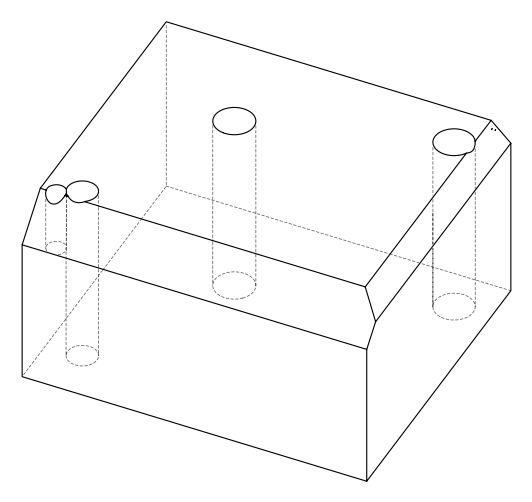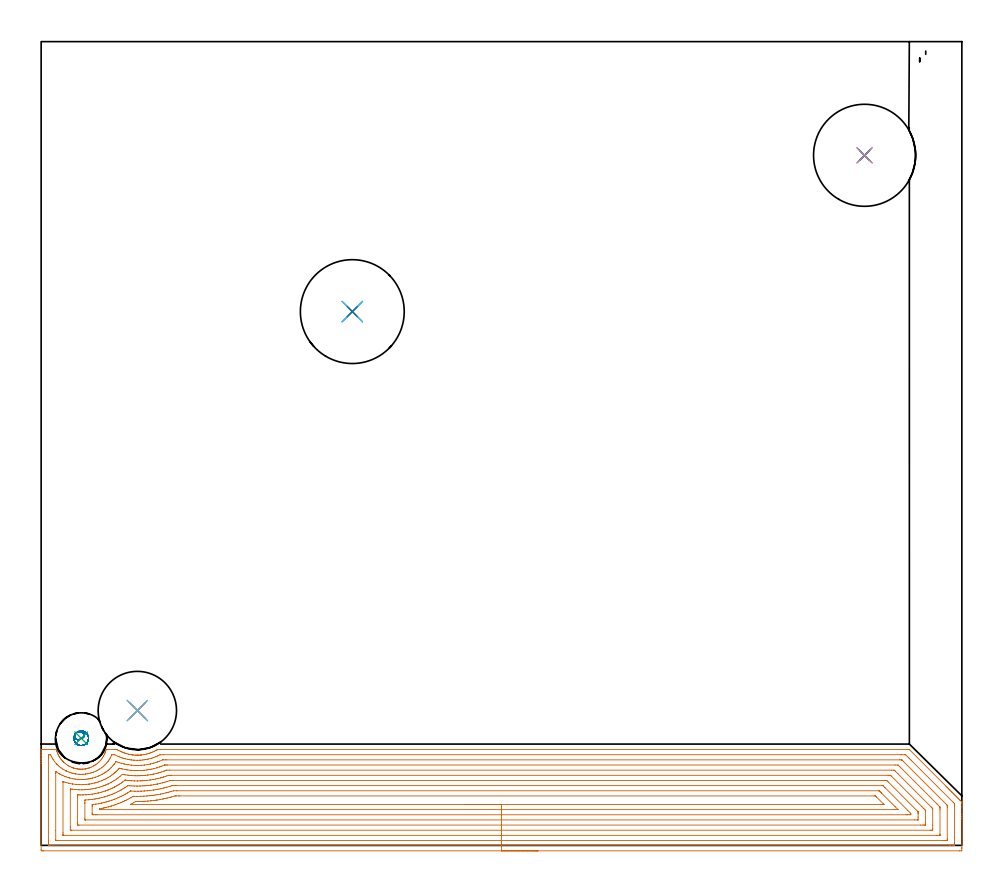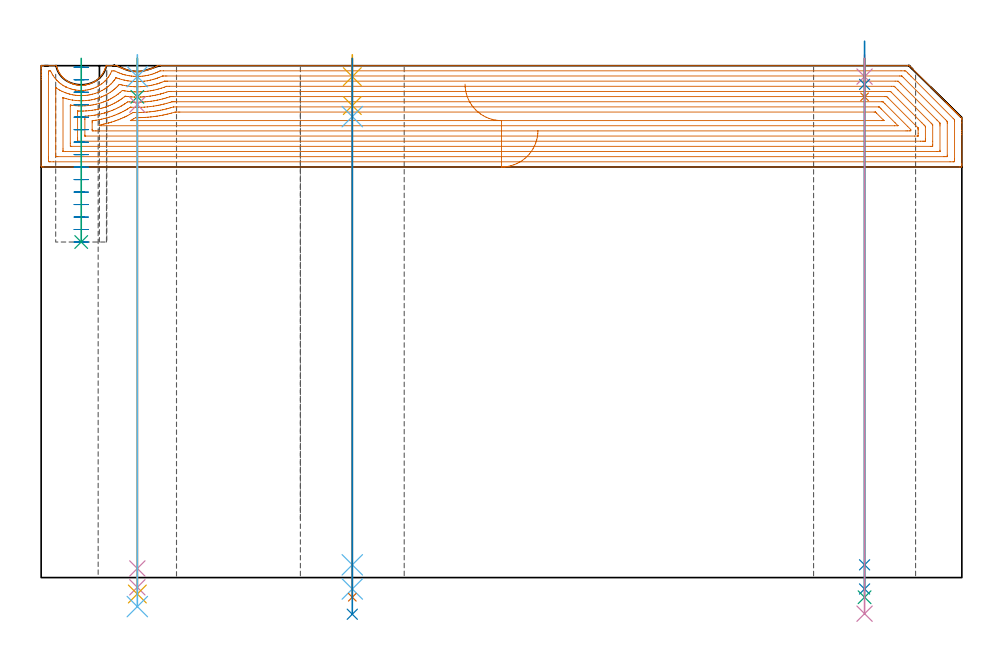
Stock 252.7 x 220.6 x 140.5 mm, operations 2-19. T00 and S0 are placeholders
(PLAN: 19 operations, 15 tool changes, 37.3 min)
(1 AREA_MILL | FG_CHAMFER_SURFACE | UGT0205_001 | 9.8 min | 22086 mm3)
(2 AREA_MILL_1 | FG_CHAMFER_SURFACE_1 | UGT0205_001 | 20.27 min | 96051 mm3)
(3 MILL_BLIND_HOLE_FROM_SOLID_MATERIAL | STEP1POCKET | UGT0201_128 | Spiral | 1.22 min | 7326 mm3)
(4 BORE_BLIND_HOLE | STEP1POCKET | UGT0332_064 | 0.2 min | 4 mm3)
(5 SPOT_DRILL | STEP1HOLE | NXT0321_9005460120000 | 0.05 min | 180 mm3)
(6 SPOT_DRILL_1 | STEP1HOLE_1 | NXT0321_9005460120000 | 0.05 min | 193 mm3)
(7 SPOT_DRILL_2 | STEP1HOLE_2 | NXT0321_9005460120000 | 0.05 min | 177 mm3)
(8 DRILL_BLIND_HOLE_INTO_CENTER | STEP1HOLE | UGT0301_180 | 0.04 min | 127 mm3)
(9 GUN_DRILL_THROUGH_HOLE | STEP1HOLE | UGT0307_003 | 0.68 min | 5172 mm3)
(10 SPADE_DRILL_TO_ENLARGE_THROUGH_HOLE | STEP1HOLE | UGT0306_008 | 0.59 min | 28280 mm3)
(11 DRILL_TO_ENLARGE_THROUGH_HOLE | STEP1HOLE | UGT0301_391 | 0.61 min | 52703 mm3)
(12 DRILL_BLIND_HOLE_INTO_CENTER_1 | STEP1HOLE_1 | UGT0301_193 | 0.05 min | 305 mm3)
(13 GUN_DRILL_THROUGH_HOLE_1 | STEP1HOLE_1 | UGT0307_003 | 0.64 min | 5025 mm3)
(14 SPADE_DRILL_TO_ENLARGE_THROUGH_HOLE_1 | STEP1HOLE_1 | UGT0306_008 | 0.59 min | 28261 mm3)
(15 DRILL_TO_ENLARGE_THROUGH_HOLE_1 | STEP1HOLE_1 | UGT0301_392 | 0.61 min | 55829 mm3)
(16 DRILL_BLIND_HOLE_INTO_CENTER_2 | STEP1HOLE_2 | UGT0301_180 | 0.04 min | 126 mm3)
(17 GUN_DRILL_THROUGH_HOLE_2 | STEP1HOLE_2 | UGT0307_001 | 0.62 min | 2591 mm3)
(18 SPADE_DRILL_TO_ENLARGE_THROUGH_HOLE_2 | STEP1HOLE_2 | UGT0306_004 | 0.59 min | 17185 mm3)
(19 DRILL_TO_ENLARGE_THROUGH_HOLE_2 | STEP1HOLE_2 | UGT0301_052 | 0.6 min | 30799 mm3)
(TOOL UGT0205_001 | Chamfer Mill 20 x 3 x 45 deg. | D20 FL50 Z2)
(TOOL UGT0201_128 | Carbide End Mill 10.0 | D10 FL15 Z4)
(TOOL UGT0332_064 | 14 mm Boring Bar Slip Fit | D14)
(TOOL NXT0321_9005460120000 | NC Spot Drill, 142deg, 12mm, Carbide, Uncoated | D12 PA142 FL30 Z2)
(TOOL UGT0301_180 | Twist Drill 5.7 mm | D5.7 PA118 FL55 Z2)
(TOOL UGT0307_003 | Gun Drill 7 mm | D7 PA130 FL24 Z1)
(TOOL UGT0306_008 | Spade Drill 17.5mm | D17.5 PA132 FL10 Z2)
(TOOL UGT0301_391 | Twist Drill 28 mm | D28 PA118 FL165 Z2)
(TOOL UGT0301_193 | Twist Drill 7.3 mm | D7.3 PA118 FL66 Z2)
(TOOL UGT0301_392 | Twist Drill 28.5 mm | D28.5 PA118 FL165 Z2)
(TOOL UGT0307_001 | Gun Drill 5 mm | D5 PA130 FL24 Z1)
(TOOL UGT0306_004 | Spade Drill 13.5mm | D13.5 PA132 FL10 Z2)
(TOOL UGT0301_052 | Twist Drill 21.5 mm | D21.5 PA118 FL150 Z2)
(OP 2 AREA_MILL_1)
G17 G21 G94 G90
T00 M6
G54
G17 G0 G90 X136.35 Y-1.5 S1061 M3
G43 Z150.5 H0
Z122.7
G94 G1 X136.312 Z121.828 F250.
X136.198 Z120.964
X136.009 Z120.112
X135.747 Z119.28
X135.413 Z118.474
X135.01 Z117.7
X134.542 Z116.964
X134.01 Z116.272
X133.421 Z115.629
X132.778 Z115.04
X132.086 Z114.508
X131.35 Z114.04
X130.576 Z113.637
X129.77 Z113.303
X128.938 Z113.041
X128.087 Z112.852
X127.222 Z112.738
X126.35 Z112.7
X0.597
X0.264 Y-1.496 Z112.702
X0.01 Y-1.492 Z112.706
X0. Y-1.233 Z112.964
Y22.476 Z136.671
Y23.071 Z137.265
Y23.659 Z137.856
Y23.96 Z138.157
Y24.548 Z138.744
Y24.85 Z139.045
Y25.453 Z139.652
Y25.92 Z140.119
X0.007 Y26.262 Z140.454
X0.01 Y26.297 Z140.488
X0.151 Y26.3 Z140.5
X4.165
X4.177 Y26.294 Z140.493
X4.19 Y26.277 Z140.475
X4.207 Y26.22 Z140.419
X4.305 Y25.86 Z140.058
X4.349 Y25.739 Z139.936
X4.465 Y25.416 Z139.615
X4.611 Y25.071 Z139.271
X4.654 Y24.969 Z139.169
X4.714 Y24.85 Z139.049
X4.872 Y24.531 Z138.728
X4.945 Y24.405 Z138.602
X5.03 Y24.258 Z138.455
X5.057 Y24.215 Z138.412
X5.199 Y23.99 Z138.187
X5.452 Y23.644 Z137.843
X5.762 Y23.271 Z137.469
X5.946 Y23.071 Z137.271
X6.093 Y22.912 Z137.112
X6.255 Y22.758 Z136.958
X6.614 Y22.456 Z136.655
X6.987 Y22.174 Z136.371
X7.402 Y21.902 Z136.102
X7.447 Y21.872 Z136.072
X7.661 Y21.752 Z135.952
X7.881 Y21.639 Z135.838
X8.326 Y21.442 Z135.642
X8.624 Y21.331 Z135.526
X8.72 Y21.293 Z135.492
X8.776 Y21.272 Z135.471
X8.801 Y21.264 Z135.463
X8.921 Y21.231 Z135.424
X9.202 Y21.144 Z135.344
X9.221 Y21.139 Z135.338
X9.513 Y21.07 Z135.269
X9.67 Y21.033 Z135.232
X9.861 Y20.996 Z135.195
X9.907 Y20.987 Z135.186
X10.235 Y20.947 Z135.147
X10.461 Y20.929 Z135.123
X10.564 Y20.919 Z135.115
X10.696 Y20.913 Z135.108
X10.787 Y20.907 Z135.105
X11.034 Y20.904 Z135.102
X11.234 Y20.91 Z135.105
X11.3 Y20.914 Z135.107
X11.458 Y20.921 Z135.116
X11.773 Y20.948 Z135.146
X12.087 Y20.987 Z135.186
X12.135 Y20.996 Z135.196
X12.191 Y21.008 Z135.205
X12.273 Y21.023 Z135.222
X12.352 Y21.039 Z135.237
X12.637 Y21.109 Z135.303
X12.801 Y21.147 Z135.342
X13.083 Y21.233 Z135.425
X13.246 Y21.279 Z135.477
X13.283 Y21.293 Z135.491
X13.337 Y21.313 Z135.512
X13.529 Y21.389 Z135.584
X13.696 Y21.452 Z135.649
X14.14 Y21.653 Z135.852
X14.421 Y21.805 Z136.002
X14.549 Y21.873 Z136.071
X14.717 Y21.983 Z136.18
X14.867 Y22.082 Z136.276
X15.034 Y22.189 Z136.387
X15.411 Y22.478 Z136.675
X15.744 Y22.758 Z136.958
X15.928 Y22.934 Z137.134
X16.036 Y23.051 Z137.251
X16.249 Y23.283 Z137.481
X16.549 Y23.644 Z137.843
X16.822 Y24.023 Z138.219
X17.125 Y24.53 Z138.729
X17.346 Y24.969 Z139.169
X17.482 Y25.294 Z139.49
X17.533 Y25.416 Z139.615
X17.717 Y25.931 Z140.128
X17.727 Y25.971 Z140.169
X17.785 Y26.177 Z140.371
X17.823 Y26.297 Z140.489
X17.989 Y26.3 Z140.5
X20.218
X20.836 Y26.299 Z140.485
X21.028 Y26.194 Z140.393
X21.293 Y26.045 Z140.245
X21.312 Y26.035 Z140.235
X21.738 Y25.821 Z140.02
X22.002 Y25.702 Z139.899
X22.187 Y25.617 Z139.815
X22.448 Y25.513 Z139.708
X22.618 Y25.443 Z139.642
X22.683 Y25.416 Z139.615
X22.894 Y25.344 Z139.538
X23.081 Y25.28 Z139.477
X23.527 Y25.148 Z139.347
X23.975 Y25.034 Z139.233
X24.422 Y24.941 Z139.138
X24.678 Y24.9 Z139.095
X24.869 Y24.866 Z139.064
X24.999 Y24.85 Z139.049
X25.014 Y24.848 Z139.047
X25.123 Y24.836 Z139.032
X25.316 Y24.812 Z139.009
X25.763 Y24.775 Z138.973
X25.937 Y24.766 Z138.965
X26.21 Y24.754 Z138.949
X26.3 Y24.757 Z138.946
X26.404 Y24.758
X26.461 Y24.759
X26.591 Y24.761 Z138.949
X26.658 Z138.952
X26.771 Y24.765 Z138.959
X27.105 Y24.778 Z138.977
X27.353 Y24.801 Z138.997
X27.389 Y24.803 Z139.001
X27.552 Y24.816 Z139.016
X27.999 Y24.875 Z139.074
X28.446 Y24.952 Z139.151
X28.894 Y25.05 Z139.247
X29.34 Y25.166 Z139.363
X29.432 Y25.194 Z139.391
X29.583 Y25.242 Z139.436
X29.73 Y25.287 Z139.482
X30.118 Y25.417 Z139.614
X30.188 Y25.443 Z139.641
X30.234 Y25.46 Z139.658
X30.683 Y25.647 Z139.846
X31.128 Y25.851 Z140.05
X31.48 Y26.035 Z140.233
X31.571 Y26.083 Z140.28
X31.678 Y26.143 Z140.34
X31.812 Y26.217 Z140.415
X31.952 Y26.296 Z140.49
X32.704 Y26.3 Z140.5
X237.833
X238.295 Y26.298 Z140.486
X238.399 Y26.201 Z140.4
X248.348 Y16.253 Z130.45
X248.455 Y16.145 Z130.345
X248.535 Y16.065 Z130.264
X248.645 Y15.957 Z130.153
X248.75 Y15.85 Z130.049
X248.833 Y15.768 Z129.967
X248.941 Y15.661 Z129.857
X249.046 Y15.554 Z129.754
X249.13 Y15.47 Z129.67
X249.238 Y15.364 Z129.56
X249.342 Y15.259 Z129.458
X249.427 Y15.173 Z129.373
X249.534 Y15.068 Z129.264
X249.637 Y14.963 Z129.163
X249.725 Y14.876 Z129.075
X249.831 Y14.771 Z128.967
X249.933 Y14.668 Z128.867
X250.022 Y14.578 Z128.778
X250.127 Y14.475 Z128.671
X250.228 Y14.372 Z128.571
X250.319 Y14.281 Z128.481
X250.423 Y14.178 Z128.375
X250.524 Y14.076 Z128.276
X250.616 Y13.984 Z128.183
X250.72 Y13.882 Z128.078
X250.819 Y13.781 Z127.98
X250.914 Y13.687 Z127.886
X251.016 Y13.586 Z127.782
X251.115 Y13.485 Z127.685
X251.211 Y13.389 Z127.589
X251.313 Y13.289 Z127.485
X251.411 Y13.19 Z127.389
X251.508 Y13.092 Z127.292
X251.609 Y12.993 Z127.189
X251.706 Y12.894 Z127.094
X251.806 Y12.795 Z126.994
X251.906 Y12.696 Z126.892
X252.002 Y12.599 Z126.798
X252.103 Y12.497 Z126.697
X252.202 Y12.4 Z126.596
X252.645 Y11.955 Z126.155
X252.697 Y11.903 Z126.102
X252.7 Y11.9 Z126.099
Y11.511 Z125.71
Y10.621 Z124.816
Y8.541 Z122.739
Y7.954 Z122.148
Y7.436 Z121.631
Y-0.645 Z113.552
X252.698 Y-0.939 Z113.258
X252.693 Y-1.492 Z112.706
X252.659 Y-1.494 Z112.704
X252.103 Y-1.5 Z112.7
X126.35
Y-0.086 Z114.114
X3.309
X2.415 Y-0.084 Z114.116
X2.381 Y-0.082 Z114.118
X2.01 Y-0.05 Z114.15
X2.003 Y0.327 Z114.527
X2.001 Y0.839 Z115.039
X2. Y1.219 Z115.419
X2.001 Y23.96 Z138.16
X2.002 Y24.338 Z138.538
X2.01 Y24.85 Z139.05
X2.351 Y24.879 Z139.079
X2.381
X2.607 Y24.85 Z139.05
X2.807 Y24.425 Z138.625
X3.051 Y23.96 Z138.16
X3.273 Y23.586 Z137.786
X3.63 Y23.071 Z137.271
X4.165 Y22.421 Z136.621
X4.279 Y22.296 Z136.496
X4.39 Y22.182 Z136.382
X4.731 Y21.854 Z136.054
X5.057 Y21.578 Z135.778
X5.427 Y21.293 Z135.493
X5.948 Y20.935 Z135.135
X6.223 Y20.763 Z134.963
X6.788 Y20.455 Z134.655
X6.84 Y20.431 Z134.631
X6.848 Y20.427 Z134.627
X6.905 Y20.403 Z134.603
X7.732 Y20.07 Z134.27
X7.946 Y19.992 Z134.192
X8.236 Y19.901 Z134.101
X8.624 Y19.792 Z133.992
X8.71 Y19.77 Z133.97
X8.784 Y19.753 Z133.953
X9.1 Y19.684 Z133.884
X9.485 Y19.607 Z133.807
X9.516 Y19.602 Z133.802
X10.317 Y19.514 Z133.714
X10.402 Y19.508 Z133.708
X10.415 Y19.507 Z133.707
X10.866 Y19.498 Z133.698
X11.3 Y19.501 Z133.701
X11.691 Y19.514 Z133.714
X12.147 Y19.559 Z133.759
X12.191 Y19.564 Z133.764
X12.218 Y19.568 Z133.768
X12.635 Y19.634 Z133.834
X12.988 Y19.704 Z133.904
X13.083 Y19.725 Z133.925
X13.625 Y19.863 Z134.063
X13.975 Y19.968 Z134.168
X14.299 Y20.081 Z134.281
X14.867 Y20.306 Z134.506
X14.935 Y20.335 Z134.535
X15.083 Y20.403 Z134.603
X15.53 Y20.632 Z134.832
X15.759 Y20.755 Z134.955
X16.09 Y20.962 Z135.162
X16.58 Y21.293 Z135.493
X16.651 Y21.345 Z135.545
X17.112 Y21.722 Z135.922
X17.543 Y22.103 Z136.303
X17.582 Y22.142 Z136.342
X17.619 Y22.182 Z136.382
X18.002 Y22.614 Z136.814
X18.378 Y23.071 Z137.271
X18.403 Y23.103 Z137.303
X18.435 Y23.146 Z137.346
X18.664 Y23.488 Z137.688
X18.757 Y23.639 Z137.839
X18.945 Y23.96 Z138.16
X19.076 Y24.21 Z138.41
X19.326 Y24.718 Z138.918
X19.37 Y24.807 Z139.007
X19.393 Y24.85 Z139.05
X19.781 Y24.879 Z139.079
X20.218 Y24.85 Z139.05
X21.11 Y24.433 Z138.633
X21.446 Y24.295 Z138.495
X22.002 Y24.083 Z138.283
X22.366 Y23.96 Z138.16
X22.775 Y23.842 Z138.042
X22.894 Y23.809 Z138.009
X23.097 Y23.758 Z137.958
X23.786 Y23.605 Z137.805
X24.22 Y23.527 Z137.727
X24.678 Y23.461 Z137.661
X24.861 Y23.438 Z137.638
X25.412 Y23.385 Z137.585
X25.569 Y23.373 Z137.573
X26.187 Y23.344 Z137.544
X26.461 Y23.345 Z137.545
X27.058 Y23.365 Z137.565
X27.353 Y23.382 Z137.582
X27.886 Y23.429 Z137.629
X28.245 Y23.476 Z137.676
X28.666 Y23.541 Z137.741
X29.137 Y23.629 Z137.829
X29.41 Y23.689 Z137.889
X30.029 Y23.842 Z138.042
X30.122 Y23.867 Z138.067
X30.434 Y23.96 Z138.16
X30.851 Y24.099 Z138.299
X30.921 Y24.124 Z138.324
X31.443 Y24.329 Z138.529
X31.812 Y24.487 Z138.687
X32.062 Y24.601 Z138.801
X32.592 Y24.85 Z139.05
X32.674 Y24.88 Z139.08
X33.596 Y24.886 Z139.086
X236.013
X236.907 Y24.883 Z139.083
X236.941 Y24.882 Z139.082
X237.288 Y24.85 Z139.05
X237.833 Y24.315 Z138.515
X238.189 Y23.96 Z138.16
X238.725 Y23.426 Z137.626
X250.319 Y11.83 Z126.03
X250.632 Y11.511 Z125.711
X250.676 Y11.462 Z125.662
X250.69 Y11.415 Z125.615
X250.694 Y11.321 Z125.521
X250.699 Y11.132 Z125.332
Y0.839 Z115.039
X250.698 Y0.462 Z114.662
X250.69 Y-0.05 Z114.15
X250.351 Y-0.082 Z114.118
X250.319 Y-0.083 Z114.117
X249.463 Y-0.086 Z114.114
X126.35
Y1.328 Z115.528
X4.566 Y1.329 Z115.529
X4.165 Y1.331 Z115.531
X4.032 Y1.334 Z115.534
X4.017 Y1.335 Z115.535
X4.01 Y1.368 Z115.568
X4.005 Y1.455 Z115.655
X4.001 Y1.564 Z115.764
X4. Y4.116 Z118.316
X4.001 Y19.842 Z134.042
X4.006 Y20.17 Z134.37
X4.01 Y20.263 Z134.463
X4.014 Y20.276 Z134.476
X4.018 Y20.273 Z134.473
X4.072 Y20.24 Z134.44
X4.165 Y20.18 Z134.38
X4.834 Y19.736 Z133.936
X5.057 Y19.61 Z133.81
X5.234 Y19.514 Z133.714
X5.706 Y19.273 Z133.473
X5.948 Y19.168 Z133.368
X6.549 Y18.915 Z133.115
X6.84 Y18.804 Z133.004
X7.371 Y18.625 Z132.825
X7.732 Y18.52 Z132.72
X7.876 Y18.481 Z132.681
X8.624 Y18.31 Z132.51
X9.013 Y18.237 Z132.437
X9.516 Y18.176 Z132.376
X10.02 Y18.122 Z132.322
X10.408 Y18.098 Z132.298
X10.95 Y18.084 Z132.284
X11.3 Y18.086 Z132.286
X11.817 Y18.109 Z132.309
X12.191 Y18.142 Z132.342
X12.628 Y18.19 Z132.39
X13.083 Y18.255 Z132.455
X13.393 Y18.316 Z132.516
X13.975 Y18.449 Z132.649
X14.116 Y18.484 Z132.684
X14.639 Y18.625 Z132.825
X14.813 Y18.679 Z132.879
X14.867 Y18.698 Z132.898
X15.461 Y18.921 Z133.121
X15.759 Y19.041 Z133.241
X16.09 Y19.184 Z133.384
X16.651 Y19.453 Z133.653
X16.691 Y19.474 Z133.674
X16.766 Y19.514 Z133.714
X17.254 Y19.802 Z134.002
X17.543 Y19.988 Z134.188
X17.79 Y20.157 Z134.357
X18.136 Y20.403 Z134.603
X18.305 Y20.533 Z134.733
X18.435 Y20.638 Z134.838
X18.788 Y20.941 Z135.141
X19.176 Y21.293 Z135.493
X19.252 Y21.366 Z135.566
X19.326 Y21.444 Z135.644
X19.673 Y21.837 Z136.037
X19.961 Y22.182 Z136.382
X20.075 Y22.324 Z136.524
X20.218 Y22.51 Z136.71
X20.529 Y22.955 Z137.155
X20.556 Y22.991 Z137.191
X20.567 Y23.005 Z137.205
X20.591 Y22.998 Z137.198
X20.721 Y22.954 Z137.154
X21.11 Y22.817 Z137.017
X21.492 Y22.691 Z136.891
X22.002 Y22.54 Z136.74
X22.716 Y22.359 Z136.559
X22.894 Y22.32 Z136.52
X23.552 Y22.182 Z136.382
X23.786 Y22.142 Z136.342
X23.834 Y22.134 Z136.334
X24.678 Y22.029 Z136.229
X24.849 Y22.011 Z136.211
X25.569 Y21.956 Z136.156
X25.809 Y21.943 Z136.143
X26.145 Y21.931 Z136.131
X26.461
X26.707 Y21.937 Z136.137
X27.353 Y21.963 Z136.163
X27.561 Y21.975 Z136.175
X28.245 Y22.038 Z136.238
X28.374 Y22.053 Z136.253
X29.137 Y22.16 Z136.36
X29.156 Y22.163 Z136.363
X29.259 Y22.182 Z136.382
X29.897 Y22.313 Z136.513
X30.029 Y22.343 Z136.543
X30.612 Y22.49 Z136.69
X30.921 Y22.574 Z136.774
X31.301 Y22.692 Z136.892
X31.812 Y22.861 Z137.061
X31.967 Y22.917 Z137.117
X32.369 Y23.071 Z137.271
X33.298 Y23.464 Z137.664
X33.396 Y23.467 Z137.667
X33.596 Y23.469 Z137.669
X34.087 Y23.471 Z137.671
X34.488
X235.649
X236.049 Y23.468 Z137.668
X236.182 Y23.465 Z137.665
X236.226 Y23.463 Z137.663
X236.262 Y23.431 Z137.631
X236.337 Y23.36 Z137.56
X236.629 Y23.071 Z137.271
X248.189 Y11.511 Z125.711
X248.535 Y11.162 Z125.362
X248.663 Y11.026 Z125.226
X248.69 Y10.981 Z125.181
X248.694 Y10.895 Z125.095
X248.698 Y10.785 Z124.985
X248.699 Y10.621 Z124.821
X248.7 Y10.457 Z124.657
X248.699 Y1.729 Z115.929
X248.698 Y1.567 Z115.767
X248.69 Y1.401 Z115.601
X248.677 Y1.335 Z115.535
X248.635 Y1.333 Z115.533
X248.535 Y1.331 Z115.531
X248.045 Y1.329 Z115.529
X247.644 Y1.328 Z115.528
X126.35
Y2.743 Z116.943
X6.715
X6.055 Y2.748 Z116.948
X6.019 Y2.749 Z116.949
X6.01 Y2.755 Z116.955
X6.007 Y2.776 Z116.976
X6.003 Y2.873 Z117.073
X6.001 Y3.067 Z117.267
X6. Y3.456 Z117.656
X6.001 Y17.265 Z131.465
X6.004 Y17.475 Z131.675
X6.007 Y17.499 Z131.699
X6.009 Y17.502 Z131.702
X6.028 Y17.498 Z131.698
X6.123 Y17.471 Z131.671
X6.255 Y17.43 Z131.63
X6.84 Y17.254 Z131.454
X7.496 Y17.082 Z131.282
X7.732 Y17.029 Z131.229
X8.599 Y16.846 Z131.046
X8.621 Y16.843 Z131.043
X8.628 Y16.842 Z131.042
X9.516 Y16.743 Z130.943
X9.631 Y16.732 Z130.932
X10.408 Y16.683 Z130.883
X10.577 Y16.678 Z130.878
X11.3 Y16.672 Z130.872
X11.469 Y16.677 Z130.877
X12.191 Y16.716 Z130.916
X12.312 Y16.726 Z130.926
X13.083 Y16.806 Z131.006
X13.119 Y16.811 Z131.011
X13.366 Y16.846 Z131.046
X13.881 Y16.941 Z131.141
X13.975 Y16.96 Z131.16
X14.605 Y17.108 Z131.308
X14.867 Y17.175 Z131.375
X15.307 Y17.297 Z131.497
X15.759 Y17.436 Z131.636
X15.979 Y17.516 Z131.716
X16.576 Y17.736 Z131.936
X16.63 Y17.757 Z131.957
X16.651 Y17.766 Z131.966
X17.247 Y18.031 Z132.231
X17.543 Y18.174 Z132.374
X17.844 Y18.325 Z132.525
X18.392 Y18.625 Z132.825
X18.419 Y18.64 Z132.84
X18.435 Y18.65 Z132.85
X18.96 Y18.99 Z133.19
X19.326 Y19.24 Z133.44
X19.486 Y19.355 Z133.555
X19.695 Y19.514 Z133.714
X19.985 Y19.747 Z133.947
X20.218 Y19.941 Z134.141
X20.463 Y20.159 Z134.359
X20.729 Y20.403 Z134.603
X20.92 Y20.593 Z134.793
X21.11 Y20.791 Z134.991
X21.35 Y21.053 Z135.253
X21.443 Y21.151 Z135.351
X21.454 Y21.162 Z135.362
X21.476 Y21.159 Z135.359
X21.533 Y21.148 Z135.348
X21.641 Y21.123 Z135.323
X22.002 Y21.038 Z135.238
X22.332 Y20.963 Z135.163
X22.894 Y20.851 Z135.051
X23.434 Y20.754 Z134.954
X23.786 Y20.707 Z134.907
X24.458 Y20.622 Z134.822
X24.678 Y20.602 Z134.802
X25.431 Y20.542 Z134.742
X25.569 Y20.534 Z134.734
X25.695 Y20.528 Z134.728
X26.069 Y20.517 Z134.717
X26.461
X27.218 Y20.538 Z134.738
X27.353 Y20.545 Z134.745
X28.054 Y20.594 Z134.794
X28.245 Y20.612 Z134.812
X28.858 Y20.681 Z134.881
X29.137 Y20.721 Z134.921
X29.634 Y20.797 Z134.997
X30.029 Y20.872 Z135.072
X30.38 Y20.942 Z135.142
X30.921 Y21.066 Z135.266
X31.103 Y21.111 Z135.311
X31.793 Y21.293 Z135.493
X31.808 Y21.297 Z135.497
X32.478 Y21.519 Z135.719
X32.704 Y21.596 Z135.796
X33.13 Y21.758 Z135.958
X33.835 Y22.036 Z136.236
X33.87 Y22.048 Z136.248
X33.914 Y22.05 Z136.25
X34.105 Y22.054 Z136.254
X34.488 Y22.057 Z136.257
X34.613
X234.392 Y22.056 Z136.256
X235.157 Y22.05 Z136.25
X235.201 Y22.038 Z136.238
X235.253 Y21.991 Z136.191
X235.356 Y21.892 Z136.092
X235.558 Y21.692 Z135.892
X235.959 Y21.293 Z135.493
X245.86 Y11.391 Z125.591
X246.621 Y10.621 Z124.821
X246.672 Y10.567 Z124.767
X246.69 Y10.516 Z124.716
X246.694 Y10.412 Z124.612
X246.697 Y10.203 Z124.403
X246.7 Y9.784 Z123.984
X246.699 Y3.088 Z117.288
X246.697 Y2.879 Z117.079
X246.692 Y2.775 Z116.975
X246.69 Y2.753 Z116.953
X246.675 Y2.749 Z116.949
X246.623 Y2.747 Z116.947
X245.86 Y2.743 Z116.943
X245.735
X126.35
Y4.157 Z118.357
X8.384
X8.223 Y4.159 Z118.359
X8.096 Y4.161 Z118.361
X8.018 Y4.164 Z118.364
X8.01 Y4.19 Z118.39
X8.007 Y4.396 Z118.596
X8.001 Y5.018 Z119.218
Y15.068 Z129.268
X8.004 Y15.379 Z129.579
X8.007 Y15.456 Z129.656
X8.01 Y15.486 Z129.686
X8.069 Y15.479 Z129.679
X8.232 Y15.459 Z129.659
X8.624 Y15.413 Z129.613
X9.238 Y15.345 Z129.545
X9.516 Y15.321 Z129.521
X10.199 Y15.276 Z129.476
X10.408 Y15.268 Z129.468
X11.109 Y15.258 Z129.458
X11.3
X11.973 Y15.286 Z129.486
X12.191 Y15.298 Z129.498
X12.8 Y15.35 Z129.55
X13.083 Y15.381 Z129.581
X13.599 Y15.443 Z129.643
X13.975 Y15.503 Z129.703
X14.362 Y15.571 Z129.771
X14.867 Y15.68 Z129.88
X15.092 Y15.733 Z129.933
X15.759 Y15.897 Z130.097
X15.806 Y15.91 Z130.11
X15.975 Y15.957 Z130.157
X16.49 Y16.118 Z130.318
X16.651 Y16.171 Z130.371
X17.145 Y16.353 Z130.553
X17.543 Y16.505 Z130.705
X17.785 Y16.605 Z130.805
X18.354 Y16.846 Z131.046
X18.409 Y16.872 Z131.072
X18.435 Y16.884 Z131.084
X19.001 Y17.171 Z131.371
X19.326 Y17.349 Z131.549
X19.572 Y17.49 Z131.69
X19.986 Y17.736 Z131.936
X20.129 Y17.825 Z132.025
X20.218 Y17.883 Z132.083
X20.658 Y18.187 Z132.387
X21.11 Y18.509 Z132.709
X21.176 Y18.559 Z132.759
X21.259 Y18.625 Z132.825
X21.663 Y18.963 Z133.163
X22.261 Y19.47 Z133.67
X22.297 Y19.486 Z133.686
X22.356 Y19.478 Z133.678
X22.475 Y19.458 Z133.658
X22.894 Y19.388 Z133.588
X23.044 Y19.364 Z133.564
X23.786 Y19.269 Z133.469
X24.065 Y19.236 Z133.436
X24.678 Y19.18 Z133.38
X25.041 Y19.152 Z133.352
X25.569 Y19.122 Z133.322
X25.98 Y19.104 Z133.304
X26.461 Y19.103 Z133.303
X26.864 Y19.113 Z133.313
X27.353 Y19.13 Z133.33
X27.718 Y19.15 Z133.35
X28.245 Y19.187 Z133.387
X28.546 Y19.214 Z133.414
X29.137 Y19.28 Z133.48
X29.345 Y19.307 Z133.507
X30.029 Y19.406 Z133.606
X30.121 Y19.422 Z133.622
X30.62 Y19.514 Z133.714
X30.87 Y19.564 Z133.764
X30.921 Y19.575 Z133.775
X31.592 Y19.734 Z133.934
X31.812 Y19.788 Z133.988
X32.188 Y19.888 Z134.088
X32.704 Y20.039 Z134.239
X32.982 Y20.127 Z134.327
X33.596 Y20.325 Z134.525
X33.654 Y20.345 Z134.545
X33.81 Y20.403 Z134.603
X34.3 Y20.591 Z134.791
X34.38 Y20.62 Z134.82
X34.43 Y20.636 Z134.836
X34.488 Y20.637 Z134.837
X35.14 Y20.642 Z134.842
X233.374
X234.03 Y20.638 Z134.838
X234.141 Y20.636 Z134.836
X234.266 Y20.528 Z134.728
X234.395 Y20.403 Z134.603
X235.157 Y19.644 Z133.844
X244.284 Y10.517 Z124.717
X244.488 Y10.31 Z124.51
X244.619 Y10.172 Z124.372
X244.69 Y10.094 Z124.294
X244.693 Y10.077 Z124.277
X244.698 Y10.001 Z124.201
X244.7 Y5.553 Z119.753
Y4.664 Z118.864
X244.697 Y4.396 Z118.596
X244.693 Y4.241 Z118.441
X244.69 Y4.17 Z118.37
X244.556 Y4.164 Z118.364
X244.314 Y4.159 Z118.359
X244.076 Y4.158 Z118.358
X126.35 Y4.157 Z118.357
Y5.571 Z119.771
X10.408 Y5.572 Z119.772
X10.12 Y5.573 Z119.773
X10.044 Y5.576 Z119.776
X10.013 Y5.578 Z119.778
X10.01 Y5.594 Z119.794
X10.003 Y5.689 Z119.889
X10.001 Y6.175 Z120.375
X10. Y6.582 Z120.782
X10.001 Y13.289 Z127.489
X10.004 Y13.692 Z127.892
X10.01 Y13.83 Z128.03
X10.021 Y13.855 Z128.055
X10.051
X10.124
X10.408 Y13.85 Z128.05
X10.741 Y13.846 Z128.046
X11.3 Y13.844 Z128.044
X11.625 Y13.854 Z128.054
X12.191 Y13.88 Z128.08
X12.473 Y13.898 Z128.098
X13.083 Y13.95 Z128.15
X13.292 Y13.971 Z128.171
X13.975 Y14.052 Z128.252
X14.086 Y14.068 Z128.268
X14.77 Y14.178 Z128.378
X14.852 Y14.193 Z128.393
X14.867 Y14.196 Z128.396
X15.581 Y14.356 Z128.556
X15.759 Y14.398 Z128.598
X16.293 Y14.535 Z128.735
X16.651 Y14.632 Z128.832
X16.988 Y14.731 Z128.931
X17.543 Y14.905 Z129.105
X17.665 Y14.946 Z129.146
X18.001 Y15.068 Z129.268
X18.315 Y15.187 Z129.387
X18.435 Y15.235 Z129.435
X18.944 Y15.449 Z129.649
X19.326 Y15.615 Z129.815
X19.561 Y15.723 Z129.923
X20.051 Y15.957 Z130.157
X20.162 Y16.013 Z130.213
X20.218 Y16.043 Z130.243
X20.731 Y16.335 Z130.535
X21.11 Y16.556 Z130.756
X21.291 Y16.666 Z130.866
X21.576 Y16.846 Z131.046
X21.831 Y17.017 Z131.217
X22.002 Y17.135 Z131.335
X22.35 Y17.389 Z131.589
X22.816 Y17.736 Z131.936
X22.99 Y17.872 Z132.072
X23.034 Y17.903 Z132.103
X23.052 Y17.914 Z132.114
X23.07 Y17.913 Z132.113
X23.26 Y17.893 Z132.093
X23.678 Y17.843 Z132.043
X23.786 Y17.832 Z132.032
X24.661 Y17.752 Z131.952
X24.678 Y17.751 Z131.951
X24.887 Y17.736 Z131.936
X25.569 Y17.699 Z131.899
X25.607 Y17.698 Z131.898
X26.461 Y17.684 Z131.884
X26.513
X27.353 Y17.708 Z131.908
X27.38 Y17.709 Z131.909
X27.904 Y17.736 Z131.936
X28.223 Y17.758 Z131.958
X28.245 Y17.759 Z131.959
X29.039 Y17.833 Z132.033
X29.137 Y17.844 Z132.044
X29.83 Y17.934 Z132.134
X30.029 Y17.962 Z132.162
X30.603 Y18.052 Z132.252
X30.921 Y18.112 Z132.312
X31.35 Y18.197 Z132.397
X31.812 Y18.297 Z132.497
X32.079 Y18.359 Z132.559
X32.704 Y18.513 Z132.713
X32.793 Y18.536 Z132.736
X33.115 Y18.625 Z132.825
X33.487 Y18.734 Z132.934
X33.596 Y18.768 Z132.968
X34.159 Y18.953 Z133.153
X34.488 Y19.064 Z133.264
X34.932 Y19.217 Z133.417
X35.077 Y19.222 Z133.422
X35.38 Y19.226 Z133.426
X35.667 Y19.228 Z133.428
X232.482
X232.769 Y19.227 Z133.427
X233.07 Y19.223 Z133.423
X233.104 Y19.222 Z133.422
X233.153 Y19.187 Z133.387
X233.251 Y19.095 Z133.295
X233.374 Y18.978 Z133.178
X241.731 Y10.621 Z124.821
X242.292 Y10.057 Z124.257
X242.609 Y9.732 Z123.932
X242.69 Y9.629 Z123.829
X242.694 Y9.529 Z123.729
X242.698 Y9.327 Z123.527
X242.7 Y6.175 Z120.375
X242.698 Y5.77 Z119.97
X242.693 Y5.633 Z119.833
X242.69 Y5.588 Z119.788
X242.668 Y5.578 Z119.778
X242.595 Y5.576 Z119.776
X242.292 Y5.573 Z119.773
X242.006 Y5.571 Z119.771
X241.4
X126.35
Y6.985 Z121.185
X12.191 Y6.986 Z121.186
X12.112 Y6.987 Z121.187
X12.06 Y6.989 Z121.189
X12.022 Y6.992 Z121.192
X12.01 Y7.003 Z121.203
X12.007 Y7.064 Z121.264
X12.002 Y7.254 Z121.454
X12. Y11.511 Z125.711
X12.001 Y11.701 Z125.901
X12.009 Y12.4 Z126.6
X12.011 Y12.441 Z126.641
X12.191 Y12.457 Z126.657
X12.971 Y12.512 Z126.712
X13.083 Y12.522 Z126.722
X13.78 Y12.594 Z126.794
X13.975 Y12.618 Z126.818
X14.568 Y12.698 Z126.898
X14.867 Y12.747 Z126.947
X15.331 Y12.827 Z127.027
X15.759 Y12.916 Z127.116
X16.065 Y12.984 Z127.184
X16.651 Y13.12 Z127.32
X16.787 Y13.154 Z127.354
X17.31 Y13.289 Z127.489
X17.491 Y13.341 Z127.541
X17.543 Y13.356 Z127.556
X18.169 Y13.554 Z127.754
X18.435 Y13.639 Z127.839
X18.831 Y13.784 Z127.984
X19.326 Y13.968 Z128.168
X19.478 Y14.028 Z128.228
X19.849 Y14.178 Z128.378
X20.107 Y14.289 Z128.489
X20.218 Y14.338 Z128.538
X20.718 Y14.57 Z128.77
X21.11 Y14.76 Z128.96
X21.315 Y14.864 Z129.064
X21.7 Y15.068 Z129.268
X21.894 Y15.175 Z129.375
X22.002 Y15.238 Z129.438
X22.451 Y15.509 Z129.709
X22.894 Y15.781 Z129.981
X23.001 Y15.851 Z130.051
X23.16 Y15.957 Z130.157
X23.53 Y16.212 Z130.412
X23.786 Y16.387 Z130.587
X24.275 Y16.358 Z130.558
X24.678 Y16.334 Z130.534
X25.221 Y16.304 Z130.504
X25.569 Y16.289 Z130.489
X26.14 Y16.277 Z130.477
X26.461 Y16.274 Z130.474
X27.023 Y16.287 Z130.487
X27.353 Y16.298 Z130.498
X27.879 Y16.322 Z130.522
X28.245 Y16.345 Z130.545
X28.712 Y16.381 Z130.581
X29.137 Y16.42 Z130.62
X29.524 Y16.461 Z130.661
X30.029 Y16.522 Z130.722
X30.315 Y16.561 Z130.761
X30.921 Y16.652 Z130.852
X31.088 Y16.68 Z130.88
X31.812 Y16.813 Z131.013
X31.84 Y16.819 Z131.019
X31.975 Y16.846 Z131.046
X32.569 Y16.981 Z131.181
X32.704 Y17.013 Z131.213
X33.281 Y17.16 Z131.36
X33.596 Y17.244 Z131.444
X33.98 Y17.353 Z131.553
X34.488 Y17.503 Z131.703
X34.666 Y17.559 Z131.759
X35.215 Y17.736 Z131.936
X35.341 Y17.775 Z131.975
X35.38 Y17.785 Z131.985
X35.483 Y17.808 Z132.008
X35.583 Y17.81 Z132.01
X35.786 Y17.813 Z132.013
X36.193 Y17.815 Z132.015
X36.272
X231.59 Y17.814 Z132.014
X231.669 Y17.813 Z132.013
X231.827 Y17.809 Z132.009
X232.09 Y17.801 Z132.001
X232.16 Y17.736 Z131.936
X232.482 Y17.42 Z131.62
X240.509 Y9.394 Z123.594
X240.644 Y9.255 Z123.455
X240.676 Y9.22 Z123.42
X240.689 Y9.202 Z123.402
X240.692 Y9.161 Z123.361
X240.697 Y9.034 Z123.234
X240.699 Y8.843 Z123.043
X240.7 Y8.652 Z122.852
Y7.763 Z121.963
X240.696 Y7.064 Z121.264
X240.693 Y7.017 Z121.217
X240.691 Y6.998 Z121.198
X240.665 Y6.992 Z121.192
X240.585 Y6.988 Z121.188
X240.509 Y6.986 Z121.186
X239.696 Y6.985 Z121.185
X126.35
Y8.399 Z122.599
X15.312 Y8.4 Z122.6
X14.867 Y8.401 Z122.601
X14.416 Y8.403 Z122.603
X14.136 Y8.407 Z122.607
X14.01 Y8.426 Z122.626
X14. Y8.818 Z123.018
Y8.843 Z123.043
Y10.621 Z124.821
X14.007 Y11.054 Z125.254
X14.01 Y11.161 Z125.361
X14.016 Y11.178 Z125.378
X14.043 Y11.183 Z125.383
X14.102 Y11.193 Z125.393
X14.271 Y11.216 Z125.416
X14.867 Y11.297 Z125.497
X15.054 Y11.325 Z125.525
X15.759 Y11.44 Z125.64
X15.819 Y11.451 Z125.651
X16.12 Y11.511 Z125.711
X16.556 Y11.605 Z125.805
X16.651 Y11.627 Z125.827
X17.275 Y11.778 Z125.978
X17.543 Y11.846 Z126.046
X17.981 Y11.963 Z126.163
X18.435 Y12.093 Z126.293
X18.672 Y12.164 Z126.364
X19.326 Y12.367 Z126.567
X19.351 Y12.375 Z126.575
X19.42 Y12.4 Z126.6
X19.999 Y12.618 Z126.818
X20.218 Y12.703 Z126.903
X20.637 Y12.872 Z127.072
X21.11 Y13.067 Z127.267
X21.266 Y13.134 Z127.334
X21.613 Y13.289 Z127.489
X21.878 Y13.413 Z127.613
X22.002 Y13.473 Z127.673
X22.472 Y13.71 Z127.91
X22.894 Y13.934 Z128.134
X23.052 Y14.021 Z128.221
X23.329 Y14.178 Z128.378
X23.616 Y14.348 Z128.548
X23.786 Y14.451 Z128.651
X24.362 Y14.81 Z129.01
X24.502 Y14.896 Z129.096
X24.541 Y14.911 Z129.111
X24.585
X24.678 Y14.909 Z129.109
X25.569 Y14.874 Z129.074
X25.77 Y14.868 Z129.068
X26.461 Y14.86 Z129.06
X26.667 Y14.862 Z129.062
X27.353 Y14.88 Z129.08
X27.535 Y14.886 Z129.086
X28.245 Y14.922 Z129.122
X28.383 Y14.931 Z129.131
X29.137 Y14.989 Z129.189
X29.209 Y14.996 Z129.196
X29.926 Y15.068 Z129.268
X30.017 Y15.079 Z129.279
X30.802 Y15.186 Z129.386
X30.921 Y15.203 Z129.403
X31.571 Y15.308 Z129.508
X31.812 Y15.352 Z129.552
X32.32 Y15.451 Z129.651
X32.704 Y15.531 Z129.731
X33.053 Y15.609 Z129.809
X33.596 Y15.737 Z129.937
X33.773 Y15.781 Z129.981
X34.453 Y15.957 Z130.157
X34.48 Y15.965 Z130.165
X35.167 Y16.169 Z130.369
X35.38 Y16.234 Z130.434
X35.85 Y16.377 Z130.577
X35.94 Y16.393 Z130.593
X36.05 Y16.396 Z130.596
X36.272 Y16.399 Z130.599
X36.719 Y16.4 Z130.6
X37.164
X230.698
X230.846 Y16.399 Z130.599
X230.965 Y16.396 Z130.596
X231.039 Y16.393 Z130.593
X231.09 Y16.351 Z130.551
X231.495 Y15.957 Z130.157
X231.59 Y15.863 Z130.063
X237.833 Y9.62 Z123.82
X238.599 Y8.843 Z123.043
X238.69 Y8.733 Z122.933
X238.691 Y8.627 Z122.827
X238.69 Y8.417 Z122.617
X238.271 Y8.406 Z122.606
X237.833 Y8.402 Z122.602
X237.385 Y8.4 Z122.6
X126.35 Y8.399 Z122.599
Y9.814 Z124.014
X16.568 Y9.815 Z124.015
X16.028 Y9.821 Z124.021
X16.01 Y9.951 Z124.151
Y10.017 Z124.217
X16.651 Y10.148 Z124.348
X17.041 Y10.232 Z124.432
X17.227 Y10.273 Z124.473
X17.543 Y10.346 Z124.546
X17.766 Y10.399 Z124.599
X17.925 Y10.438 Z124.638
X18.435 Y10.567 Z124.767
X18.478 Y10.578 Z124.778
X18.64 Y10.621 Z124.821
X19.172 Y10.776 Z124.976
X19.326 Y10.822 Z125.022
X19.85 Y10.988 Z125.188
X20.218 Y11.107 Z125.307
X20.515 Y11.214 Z125.414
X21.11 Y11.432 Z125.632
X21.167 Y11.454 Z125.654
X21.311 Y11.511 Z125.711
X21.8 Y11.712 Z125.912
X22.002 Y11.797 Z125.997
X22.422 Y11.982 Z126.182
X22.894 Y12.193 Z126.393
X23.035 Y12.259 Z126.459
X23.325 Y12.4 Z126.6
X23.63 Y12.555 Z126.755
X23.786 Y12.636 Z126.836
X24.207 Y12.869 Z127.069
X24.678 Y13.132 Z127.332
X25.23 Y13.453 Z127.653
X25.404 Y13.454 Z127.654
X25.569 Y13.453 Z127.653
X26.306 Y13.444 Z127.644
X26.461 Y13.445 Z127.645
X27.183 Y13.459 Z127.659
X27.353 Y13.465 Z127.665
X28.04 Y13.494 Z127.694
X28.245 Y13.506 Z127.706
X28.877 Y13.548 Z127.748
X29.137 Y13.569 Z127.769
X29.697 Y13.62 Z127.82
X30.029 Y13.655 Z127.855
X30.499 Y13.71 Z127.91
X30.921 Y13.764 Z127.964
X31.285 Y13.815 Z128.015
X31.812 Y13.896 Z128.096
X32.056 Y13.936 Z128.136
X32.704 Y14.055 Z128.255
X32.808 Y14.075 Z128.275
X33.311 Y14.178 Z128.378
X33.544 Y14.23 Z128.43
X33.596 Y14.242 Z128.442
X34.262 Y14.404 Z128.604
X34.488 Y14.461 Z128.661
X34.969 Y14.589 Z128.789
X35.38 Y14.702 Z128.902
X35.665 Y14.783 Z128.983
X36.272 Y14.958 Z129.158
X36.36 Y14.98 Z129.18
X37.164 Y14.986 Z129.186
X37.246
X229.806
X229.889 Y14.985 Z129.185
X229.988 Y14.981 Z129.181
X230.009 Y14.98 Z129.18
X230.131 Y14.864 Z129.064
X230.309 Y14.691 Z128.891
X230.57 Y14.434 Z128.634
X230.698 Y14.306 Z128.506
X234.382 Y10.621 Z124.821
X235.157 Y9.842 Z124.042
X235.163 Y9.829 Z124.029
X235.157 Y9.821 Z124.021
X235.071 Y9.819 Z124.019
X234.266 Y9.814 Z124.014
X234.184
X126.35
Y11.228 Z125.428
X24.678
X24.562 Y11.23 Z125.43
X24.504 Y11.232 Z125.432
X24.481 Y11.234 Z125.434
X24.495 Y11.243 Z125.443
X24.565 Y11.284 Z125.484
X25.001 Y11.511 Z125.711
X25.369 Y11.711 Z125.911
X25.945 Y12.026 Z126.226
X26.461 Y12.031 Z126.231
X26.826 Y12.037 Z126.237
X27.353 Y12.051 Z126.251
X27.692 Y12.062 Z126.262
X28.245 Y12.088 Z126.288
X28.541 Y12.105 Z126.305
X29.137 Y12.145 Z126.345
X29.374 Y12.164 Z126.364
X30.029 Y12.224 Z126.424
X30.189 Y12.24 Z126.44
X30.921 Y12.323 Z126.523
X30.99 Y12.331 Z126.531
X31.509 Y12.4 Z126.6
X31.774 Y12.438 Z126.638
X31.812 Y12.444 Z126.644
X32.541 Y12.563 Z126.763
X32.704 Y12.592 Z126.792
X33.29 Y12.705 Z126.905
X33.596 Y12.767 Z126.967
X34.026 Y12.861 Z127.061
X34.488 Y12.965 Z127.165
X34.75 Y13.028 Z127.228
X35.38 Y13.184 Z127.384
X35.464 Y13.205 Z127.405
X35.778 Y13.289 Z127.489
X36.735 Y13.559 Z127.759
X36.887 Y13.565 Z127.765
X37.164 Y13.568 Z127.768
X37.772 Y13.572 Z127.772
X38.056
X228.631
X228.914 Y13.57 Z127.77
X228.954 Y13.568 Z127.768
X228.975 Y13.565 Z127.765
X228.995 Y13.548 Z127.748
X229.087 Y13.463 Z127.663
X229.264 Y13.289 Z127.489
X231.158 Y11.396 Z125.596
X231.248 Y11.303 Z125.503
X231.304 Y11.241 Z125.441
X231.308 Y11.234 Z125.434
X231.301 Y11.232 Z125.432
X231.265 Y11.23 Z125.43
X230.981 Y11.228 Z125.428
X230.698
X126.35
X125.478 Z125.466
X124.614 Z125.58
X123.762 Z125.769
X122.93 Z126.031
X122.124 Z126.365
X121.35 Z126.768
X120.614 Z127.236
X119.922 Z127.768
X119.279 Z128.357
X118.69 Z129.
X118.159 Z129.692
X117.69 Z130.428
X117.287 Z131.202
X116.953 Z132.008
X116.691 Z132.84
X116.502 Z133.691
X116.388 Z134.556
X116.35 Z135.428
G0 Z150.5
M5
M2
(OP 3 MILL_BLIND_HOLE_FROM_SOLID_MATERIAL)
G17 G21 G94 G90
T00 M6
G54
G17 G0 G90 X11. Y29.4 S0 M3
G43 Z150.5 H0
Z140.073
G94 G3 X11.49 Y30.91 R0.834 F250.
X9.382 Y30.576 R1.51
X9.824 Y27.782 R2.
X9.382 Y30.576 R-2.
X9.603 Y29.179 R1.
X11. Y29.4 R1.
G0 Z136.647
G3 X11.49 Y30.91 R0.834
X9.382 Y30.576 R1.51
X9.824 Y27.782 R2.
X9.382 Y30.576 R-2.
X9.603 Y29.179 R1.
X11. Y29.4 R1.
G0 Z133.22
G3 X11.49 Y30.91 R0.834
X9.382 Y30.576 R1.51
X9.824 Y27.782 R2.
X9.382 Y30.576 R-2.
X9.603 Y29.179 R1.
X11. Y29.4 R1.
G0 Z129.793
G3 X11.49 Y30.91 R0.834
X9.382 Y30.576 R1.51
X9.824 Y27.782 R2.
X9.382 Y30.576 R-2.
X9.603 Y29.179 R1.
X11. Y29.4 R1.
G0 Z126.367
G3 X11.49 Y30.91 R0.834
X9.382 Y30.576 R1.51
X9.824 Y27.782 R2.
X9.382 Y30.576 R-2.
X9.603 Y29.179 R1.
X11. Y29.4 R1.
G0 Z122.94
G3 X11.49 Y30.91 R0.834
X9.382 Y30.576 R1.51
X9.824 Y27.782 R2.
X9.382 Y30.576 R-2.
X9.603 Y29.179 R1.
X11. Y29.4 R1.
G0 Z119.513
G3 X11.49 Y30.91 R0.834
X9.382 Y30.576 R1.51
X9.824 Y27.782 R2.
X9.382 Y30.576 R-2.
X9.603 Y29.179 R1.
X11. Y29.4 R1.
G0 Z116.087
G3 X11.49 Y30.91 R0.834
X9.382 Y30.576 R1.51
X9.824 Y27.782 R2.
X9.382 Y30.576 R-2.
X9.603 Y29.179 R1.
X11. Y29.4 R1.
G0 Z112.66
G3 X11.49 Y30.91 R0.834
X9.382 Y30.576 R1.51
X9.824 Y27.782 R2.
X9.382 Y30.576 R-2.
X9.603 Y29.179 R1.
X11. Y29.4 R1.
G0 Z109.233
G3 X11.49 Y30.91 R0.834
X9.382 Y30.576 R1.51
X9.824 Y27.782 R2.
X9.382 Y30.576 R-2.
X9.603 Y29.179 R1.
X11. Y29.4 R1.
G0 Z105.807
G3 X11.49 Y30.91 R0.834
X9.382 Y30.576 R1.51
X9.824 Y27.782 R2.
X9.382 Y30.576 R-2.
X9.603 Y29.179 R1.
X11. Y29.4 R1.
G0 Z102.38
G3 X11.49 Y30.91 R0.834
X9.382 Y30.576 R1.51
X9.824 Y27.782 R2.
X9.382 Y30.576 R-2.
X9.603 Y29.179 R1.
X11. Y29.4 R1.
G0 Z98.953
G3 X11.49 Y30.91 R0.834
X9.382 Y30.576 R1.51
X9.824 Y27.782 R2.
X9.382 Y30.576 R-2.
X9.603 Y29.179 R1.
X11. Y29.4 R1.
G0 Z95.527
G3 X11.49 Y30.91 R0.834
X9.382 Y30.576 R1.51
X9.824 Y27.782 R2.
X9.382 Y30.576 R-2.
X9.603 Y29.179 R1.
X11. Y29.4 R1.
G0 Z92.1
G3 X11.49 Y30.91 R0.834
X9.382 Y30.576 R1.51
X9.824 Y27.782 R2.
X9.382 Y30.576 R-2.
X9.603 Y29.179 R1.
X11. Y29.4 R1.
G0 Z150.5
M5
M2
(OP 4 BORE_BLIND_HOLE)
G17 G21 G94 G90
T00 M6
G54
G17 G0 G90 X11. Y29.4 S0 M3
G43 Z150.5 H0
G94 G85 G98 Z92.1 F250. R142.5
G80
M5
M2
(OP 5 SPOT_DRILL)
G17 G21 G94 G90
T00 M6
G54
G17 G0 G90 X226. Y189.4 S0 M3
G43 Z150.5 H0
G94 G81 G98 Z137.5 F250. R143.5
G80
M5
M2
(OP 6 SPOT_DRILL_1)
G17 G21 G94 G90
T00 M6
G54
G17 G0 G90 X85.4 Y146.5 S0 M3
G43 Z150.5 H0
G94 G81 G98 Z137.5 F250. R143.5
G80
M5
M2
(OP 7 SPOT_DRILL_2)
G17 G21 G94 G90
T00 M6
G54
G17 G0 G90 X26.4 Y37. S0 M3
G43 Z150.5 H0
G94 G81 G98 Z137.5 F250. R143.5
G80
M5
M2
(OP 8 DRILL_BLIND_HOLE_INTO_CENTER)
G17 G21 G94 G90
T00 M6
G54
G17 G0 G90 X226. Y189.4 S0 M3
G43 Z150.5 H0
G94 G81 G98 Z131.95 F250. R142.5
G80
M5
M2
(OP 9 GUN_DRILL_THROUGH_HOLE)
G17 G21 G94 G90
T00 M6
G54
G17 G0 G90 X226. Y189.4 M8
G43 Z150.5 H0
Z147.22
S716 M3
G94 G1 Z135.368 F125. M26
G4 X.084
Z3.5 F250.
G4 X.084
Z-3.132 F125.
G4 X.084
M5
M9
G0 Z147.22
Z150.5
M2
(OP 10 SPADE_DRILL_TO_ENLARGE_THROUGH_HOLE)
G17 G21 G94 G90
T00 M6
G54
G17 G0 G90 X226. Y189.4 S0 M3
G43 Z150.5 H0
G94 G73 G98 Z-5.396 F250. Q16.211 R142.5
G80
M5
M2
(OP 11 DRILL_TO_ENLARGE_THROUGH_HOLE)
G17 G21 G94 G90
T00 M6
G54
G17 G0 G90 X226. Y189.4 S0 M3
G43 Z150.5 H0
G94 G73 G98 Z-9.912 F250. Q25.069 R142.5
G80
M5
M2
(OP 12 DRILL_BLIND_HOLE_INTO_CENTER_1)
G17 G21 G94 G90
T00 M6
G54
G17 G0 G90 X85.4 Y146.5 S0 M3
G43 Z150.5 H0
G94 G81 G98 Z129.55 F250. R142.5
G80
M5
M2
(OP 13 GUN_DRILL_THROUGH_HOLE_1)
G17 G21 G94 G90
T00 M6
G54
G17 G0 G90 X85.4 Y146.5 M8
G43 Z150.5 H0
Z138.493
S716 M3
G94 G1 Z126.521 F125. M26
G4 X.084
Z3.5 F250.
G4 X.084
Z-3.132 F125.
G4 X.084
M5
M9
G0 Z138.493
Z150.5
M2
(OP 14 SPADE_DRILL_TO_ENLARGE_THROUGH_HOLE_1)
G17 G21 G94 G90
T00 M6
G54
G17 G0 G90 X85.4 Y146.5 S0 M3
G43 Z150.5 H0
G94 G73 G98 Z-5.396 F250. Q16.211 R142.5
G80
M5
M2
(OP 15 DRILL_TO_ENLARGE_THROUGH_HOLE_1)
G17 G21 G94 G90
T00 M6
G54
G17 G0 G90 X85.4 Y146.5 S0 M3
G43 Z150.5 H0
G94 G73 G98 Z-10.062 F250. Q25.094 R142.5
G80
M5
M2
(OP 16 DRILL_BLIND_HOLE_INTO_CENTER_2)
G17 G21 G94 G90
T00 M6
G54
G17 G0 G90 X26.4 Y37. S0 M3
G43 Z150.5 H0
G94 G81 G98 Z131.95 F250. R142.5
G80
M5
M2
(OP 17 GUN_DRILL_THROUGH_HOLE_2)
G17 G21 G94 G90
T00 M6
G54
G17 G0 G90 X26.4 Y37. M8
G43 Z150.5 H0
Z138.612
S716 M3
G94 G1 Z129.786 F125. M26
G4 X.084
Z2.5 F250.
G4 X.084
Z-2.666 F125.
G4 X.084
M5
M9
G0 Z138.612
Z150.5
M2
(OP 18 SPADE_DRILL_TO_ENLARGE_THROUGH_HOLE_2)
G17 G21 G94 G90
T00 M6
G54
G17 G0 G90 X26.4 Y37. S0 M3
G43 Z150.5 H0
G94 G73 G98 Z-4.505 F250. Q13.182 R142.5
G80
M5
M2
(OP 19 DRILL_TO_ENLARGE_THROUGH_HOLE_2)
G17 G21 G94 G90
T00 M6
G54
G17 G0 G90 X26.4 Y37. S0 M3
G43 Z150.5 H0
G94 G73 G98 Z-7.959 F250. Q21.208 R142.5
G80
M5
M2
